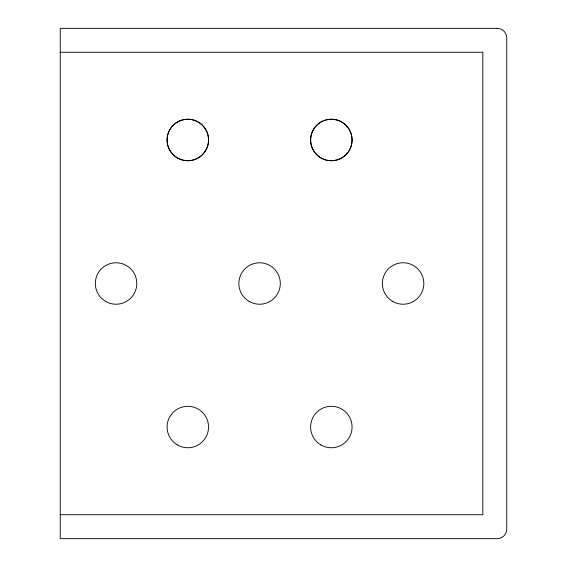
<?xml version="1.0" encoding="UTF-8"?>
<svg xmlns="http://www.w3.org/2000/svg" width="567" height="567" viewBox="0 0 567 567"><rect width="100%" height="100%" fill="white"/><g stroke="black" fill="none" stroke-linecap="round" stroke-linejoin="round"><path stroke-width="0.85" d="M60.244 52.27L482.836 52.27L482.836 514.73L60.244 514.73M497.188 28.35L60.244 28.35L60.244 538.65L497.188 538.65A9.568 9.568 0 0 0 506.756 529.082L506.756 37.918A9.568 9.568 0 0 0 497.188 28.35M105.689 301.453A20.731 20.731 0 0 0 136.789 283.5A20.731 20.731 0 0 0 105.696 265.547A20.731 20.731 0 0 0 105.689 301.453M249.218 301.453A20.731 20.731 0 0 0 280.311 283.5A20.731 20.731 0 0 0 249.218 265.547A20.731 20.731 0 0 0 249.218 301.453M392.74 301.453A20.731 20.731 0 0 0 423.832 283.5A20.731 20.731 0 0 0 392.74 265.547A20.731 20.731 0 0 0 392.74 301.453M320.979 157.931A20.731 20.731 0 0 0 352.072 139.978A20.731 20.731 0 0 0 320.979 122.025A20.731 20.731 0 0 0 320.979 157.931M177.45 157.931A20.731 20.731 0 0 0 208.55 139.978A20.731 20.731 0 0 0 177.457 122.025A20.731 20.731 0 0 0 177.45 157.931A20.731 20.731 0 0 0 208.55 139.978A20.731 20.731 0 0 0 177.457 122.025A20.731 20.731 0 0 0 177.457 157.931M177.457 444.975A20.731 20.731 0 0 0 208.55 427.022A20.731 20.731 0 0 0 177.457 409.069A20.731 20.731 0 0 0 177.457 444.975M320.979 444.975A20.731 20.731 0 0 0 352.072 427.022A20.731 20.731 0 0 0 320.979 409.069A20.731 20.731 0 0 0 320.979 444.975M316.684 154.635A20.731 20.731 0 0 0 351.363 145.343A20.731 20.731 0 0 0 325.975 119.956A20.731 20.731 0 0 0 316.684 154.635"/></g></svg>
